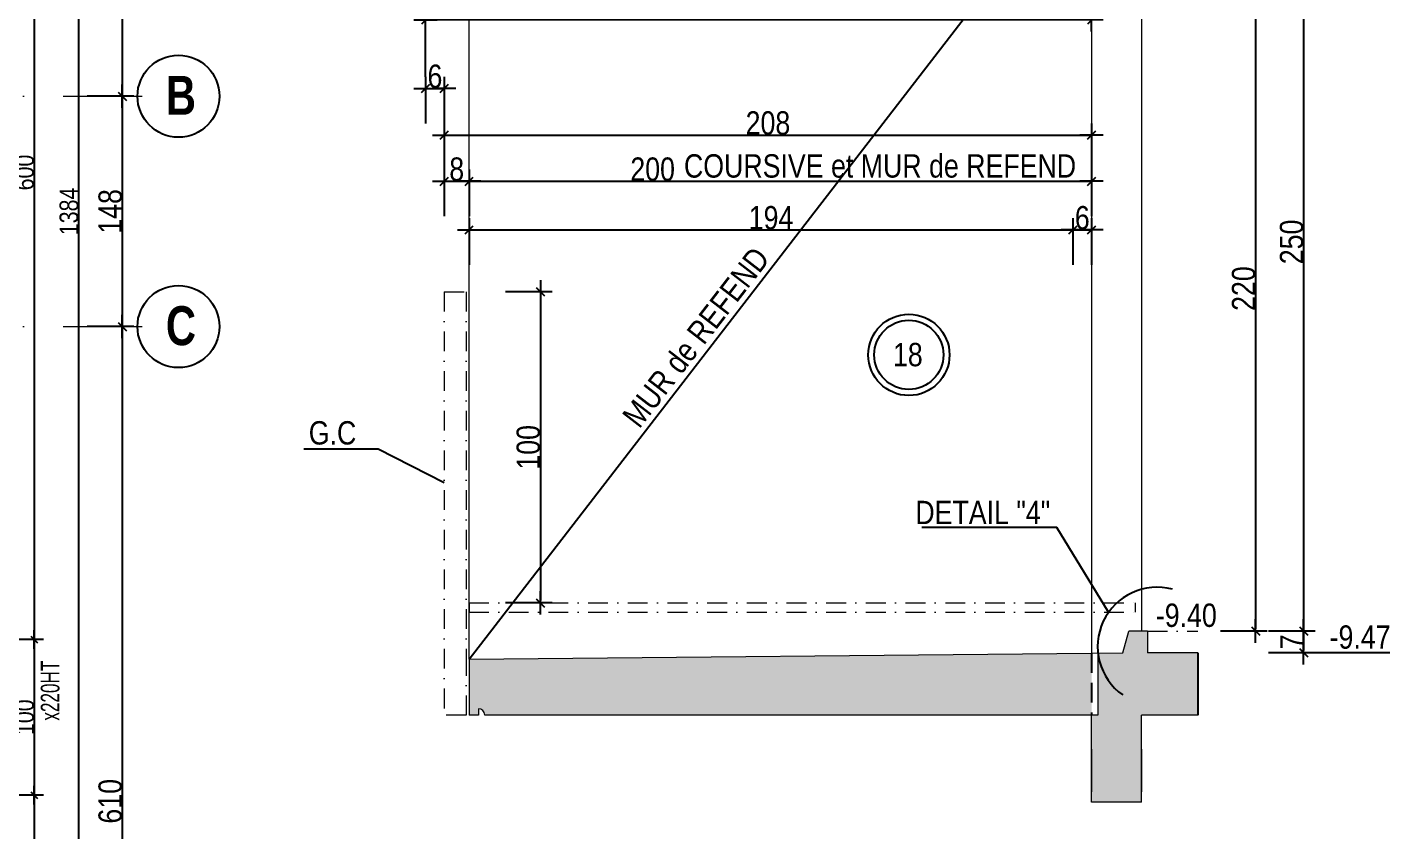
# Model space of a CAD drawing. Header units: millimetres. Extents: x 0 to 26881, y -27198 to -22998.
# Drawn here: x 23542 to 24418, y -24886 to -24370 of the extents above; entities that cross this region are included whole.
import ezdxf

# ---------------------------------------------------------------- set-up
doc = ezdxf.new("R2010")
doc.units = ezdxf.units.MM
doc.linetypes.add('CACHEX2', pattern=[19.05, 12.7, -6.35])
doc.linetypes.add('TIRETPTX2', pattern=[50.8, 25.4, -12.7, 0, -12.7])
for name, color, linetype in [('01_cote_gen', 4, 'Continuous'), ('01_linteaux', 2, 'Continuous'), ('01_murs_sup', 2, 'CACHEX2'), ('01_poch_BN', 9, 'Continuous'), ('01_poch_murs', 253, 'Continuous'), ('01_texte', 230, 'Continuous'), ('AA_COTES', 2, 'Continuous')]:
    doc.layers.add(name, color=color, linetype=linetype)
doc.layers.add('01_murs_coup', color=5, linetype='Continuous', lineweight=60)
doc.layers.add('01_tram_axes', color=2, linetype='TIRETPTX2', lineweight=9)
doc.styles.add('ARIAL NA', font='ARIALN.TTF')
doc.styles.add('impact', font='impact.ttf')
doc.styles.add('STYLE2', font='ARIALN.TTF')
doc.dimstyles.new('JB25', dxfattribs={"dimscale": 0.1, "dimtxt": 150, "dimasz": 15, "dimexe": 0.1, "dimexo": 0.1, "dimgap": 0.09, "dimtad": 1, "dimdec": 1, "dimlfac": 0.5, "dimdsep": 46, "dimtxsty": 'STYLE2', "dimblk1": 'BOND_G', "dimblk2": 'BOND_D', "dimsah": 1, "dimcen": 1.5, "dimdle": 0.01, "dimse1": 1, "dimse2": 1, "dimclrd": 4, "dimclre": 2, "dimclrt": 6, "dimazin": 2, "dimtfac": 2.333333, "dimtdec": 1, "dimtix": 1, "dimtmove": 2, "dimatfit": 3, "dimldrblk": 'BOND_G', "dimfxl": 1, "dimtolj": 1, "dimtzin": 0, "dimarcsym": 0})
doc.dimstyles.new('JB50', dxfattribs={"dimscale": 0.1, "dimtxt": 150, "dimasz": 15, "dimexe": 0.1, "dimexo": 0.1, "dimgap": 0.09, "dimtad": 1, "dimdec": 1, "dimdsep": 46, "dimtxsty": 'STYLE2', "dimblk1": 'BOND_G', "dimblk2": 'BOND_D', "dimsah": 1, "dimcen": 1.5, "dimdle": 0.01, "dimse1": 1, "dimse2": 1, "dimclrd": 4, "dimclre": 2, "dimclrt": 6, "dimazin": 2, "dimtfac": 2.333333, "dimtdec": 1, "dimtix": 1, "dimtmove": 2, "dimatfit": 3, "dimldrblk": 'BOND_G', "dimfxl": 1, "dimtolj": 1, "dimtzin": 0, "dimarcsym": 0})
doc.dimstyles.new('JB50res', dxfattribs={"dimscale": 0.1, "dimtxt": 120, "dimasz": 12, "dimexe": 0.1, "dimexo": 0.1, "dimgap": 0.09, "dimtad": 1, "dimdec": 1, "dimdsep": 46, "dimtxsty": 'STYLE2', "dimblk1": 'BOND_G', "dimblk2": 'BOND_D', "dimsah": 1, "dimcen": 1.5, "dimdle": 0.01, "dimse1": 1, "dimse2": 1, "dimclrd": 4, "dimclre": 2, "dimclrt": 6, "dimazin": 2, "dimtfac": 2.333333, "dimtdec": 1, "dimtix": 1, "dimtmove": 2, "dimatfit": 3, "dimldrblk": 'BOND_G', "dimfxl": 1, "dimtolj": 1, "dimtzin": 0, "dimarcsym": 0})

# ---------------------------------------------------------------- blocks, each defined once
blk = doc.blocks.new('BOND_G')
at = {"layer": 'AA_COTES', "color": 0}
for p, q in [((0, -5), (0, 15)), ((5, 0), (-5, 0)), ((1.77, 1.77), (-1.77, -1.77))]:
    blk.add_line(p, q, dxfattribs=at)
blk = doc.blocks.new('BOND_D')
at = {"layer": 'AA_COTES', "color": 0}
for p, q in [((5, 0), (-5, 0)), ((-1.77, -1.77), (1.77, 1.77)), ((0, 5), (0, -15))]:
    blk.add_line(p, q, dxfattribs=at)
blk = doc.blocks.new('*D2569')
at = {"layer": '01_cote_gen', "color": 4, "lineweight": -2, "ltscale": 0.1, "transparency": 16777216}
blk.add_line((23546.39, -24164.61), (23546.39, -24762.21), dxfattribs=at)
at = {"layer": 'Defpoints', "color": 0, "ltscale": 0.1, "transparency": 16777216}
for p in [(23433.67, -24163.41), (23433.67, -24763.41), (23546.39, -24763.41)]:
    blk.add_point(p, dxfattribs=at)
at = {"layer": '01_cote_gen', "color": 4, "lineweight": -2, "ltscale": 0.1, "transparency": 16777216, "xscale": 1.2, "yscale": 1.2, "zscale": 1.2}
for name, p, rotation in [('BOND_G', (23546.39, -24163.41), 90), ('BOND_D', (23546.39, -24763.41), 270)]:
    blk.add_blockref(name, p, dxfattribs=dict(at, rotation=rotation))
at = {"layer": '01_cote_gen', "color": 6, "ltscale": 0.1, "transparency": 16777216, "insert": (23540.25, -24463.41), "char_height": 12, "attachment_point": 5, "rotation": 90, "style": 'STYLE2'}
blk.add_mtext('\\A1;600', dxfattribs=at)
blk = doc.blocks.new('*D2570')
at = {"layer": '01_cote_gen', "color": 4, "lineweight": -2, "ltscale": 0.1, "transparency": 16777216}
blk.add_line((23546.39, -24764.61), (23546.39, -24862.21), dxfattribs=at)
at = {"layer": 'Defpoints', "color": 0, "ltscale": 0.1, "transparency": 16777216}
for p in [(23433.67, -24763.41), (23433.67, -24863.41), (23546.39, -24863.41)]:
    blk.add_point(p, dxfattribs=at)
at = {"layer": '01_cote_gen', "color": 4, "lineweight": -2, "ltscale": 0.1, "transparency": 16777216, "xscale": 1.2, "yscale": 1.2, "zscale": 1.2}
for name, p, rotation in [('BOND_G', (23546.39, -24763.41), 90), ('BOND_D', (23546.39, -24863.41), 270)]:
    blk.add_blockref(name, p, dxfattribs=dict(at, rotation=rotation))
at = {"layer": '01_cote_gen', "color": 6, "ltscale": 0.1, "transparency": 16777216, "insert": (23540.25, -24813.41), "char_height": 12, "attachment_point": 5, "rotation": 90, "style": 'STYLE2'}
blk.add_mtext('\\A1;100', dxfattribs=at)
blk = doc.blocks.new('*D2571')
at = {"layer": '01_cote_gen', "color": 4, "lineweight": -2, "ltscale": 0.1, "transparency": 16777216}
blk.add_line((23546.39, -24864.61), (23546.39, -25179.21), dxfattribs=at)
at = {"layer": 'Defpoints', "color": 0, "ltscale": 0.1, "transparency": 16777216}
for p in [(23528.39, -24863.41), (23433.67, -25180.41), (23546.39, -25180.41)]:
    blk.add_point(p, dxfattribs=at)
at = {"layer": '01_cote_gen', "color": 4, "lineweight": -2, "ltscale": 0.1, "transparency": 16777216, "xscale": 1.2, "yscale": 1.2, "zscale": 1.2}
for name, p, rotation in [('BOND_G', (23546.39, -24863.41), 90), ('BOND_D', (23546.39, -25180.41), 270)]:
    blk.add_blockref(name, p, dxfattribs=dict(at, rotation=rotation))
at = {"layer": '01_cote_gen', "color": 6, "ltscale": 0.1, "transparency": 16777216, "insert": (23540.25, -25021.91), "char_height": 12, "attachment_point": 5, "rotation": 90, "style": 'STYLE2'}
blk.add_mtext('\\A1;317', dxfattribs=at)
blk = doc.blocks.new('*D2572')
at = {"layer": '01_cote_gen', "color": 4, "lineweight": -2, "ltscale": 0.1, "transparency": 16777216}
blk.add_line((23574.89, -23797.61), (23574.89, -25179.21), dxfattribs=at)
at = {"layer": 'Defpoints', "color": 0, "ltscale": 0.1, "transparency": 16777216}
for p in [(23582.39, -23796.41), (23552.39, -25180.41), (23574.89, -25180.41)]:
    blk.add_point(p, dxfattribs=at)
at = {"layer": '01_cote_gen', "color": 4, "lineweight": -2, "ltscale": 0.1, "transparency": 16777216, "xscale": 1.2, "yscale": 1.2, "zscale": 1.2}
for name, p, rotation in [('BOND_G', (23574.89, -23796.41), 90), ('BOND_D', (23574.89, -25180.41), 270)]:
    blk.add_blockref(name, p, dxfattribs=dict(at, rotation=rotation))
at = {"layer": '01_cote_gen', "color": 6, "ltscale": 0.1, "transparency": 16777216, "insert": (23568.75, -24488.41), "char_height": 12, "attachment_point": 5, "rotation": 90, "style": 'STYLE2'}
blk.add_mtext('\\A1;1384', dxfattribs=at)
blk = doc.blocks.new('*D2710')
at = {"layer": '01_cote_gen', "color": 4, "lineweight": -2, "ltscale": 0.1, "transparency": 16777216}
blk.add_line((23602.95, -23805.91), (23602.95, -24412.91), dxfattribs=at)
at = {"layer": 'Defpoints', "color": 0, "ltscale": 0.1, "transparency": 16777216}
for p in [(23598.73, -23804.41), (23598.73, -24414.41), (23602.95, -24414.41)]:
    blk.add_point(p, dxfattribs=at)
at = {"layer": '01_cote_gen', "color": 4, "lineweight": -2, "ltscale": 0.1, "transparency": 16777216, "xscale": 1.5, "yscale": 1.5, "zscale": 1.5}
for name, p, rotation in [('BOND_G', (23602.95, -23804.41), 90), ('BOND_D', (23602.95, -24414.41), 270)]:
    blk.add_blockref(name, p, dxfattribs=dict(at, rotation=rotation))
at = {"layer": '01_cote_gen', "color": 6, "ltscale": 0.1, "transparency": 16777216, "insert": (23595.28, -24109.41), "char_height": 15, "attachment_point": 5, "rotation": 90, "style": 'STYLE2'}
blk.add_mtext('\\A1;610', dxfattribs=at)
blk = doc.blocks.new('*D2711')
at = {"layer": '01_cote_gen', "color": 4, "lineweight": -2, "ltscale": 0.1, "transparency": 16777216}
blk.add_line((23602.95, -24415.91), (23602.95, -24560.91), dxfattribs=at)
at = {"layer": 'Defpoints', "color": 0, "ltscale": 0.1, "transparency": 16777216}
for p in [(23600.82, -24414.41), (23602.95, -24562.41), (23602.95, -24562.41)]:
    blk.add_point(p, dxfattribs=at)
at = {"layer": '01_cote_gen', "color": 4, "lineweight": -2, "ltscale": 0.1, "transparency": 16777216, "xscale": 1.5, "yscale": 1.5, "zscale": 1.5}
for name, p, rotation in [('BOND_G', (23602.95, -24414.41), 90), ('BOND_D', (23602.95, -24562.41), 270)]:
    blk.add_blockref(name, p, dxfattribs=dict(at, rotation=rotation))
at = {"layer": '01_cote_gen', "color": 6, "ltscale": 0.1, "transparency": 16777216, "insert": (23595.28, -24488.41), "char_height": 15, "attachment_point": 5, "rotation": 90, "style": 'STYLE2'}
blk.add_mtext('\\A1;148', dxfattribs=at)
blk = doc.blocks.new('*D2712')
at = {"layer": '01_cote_gen', "color": 4, "lineweight": -2, "ltscale": 0.1, "transparency": 16777216}
blk.add_line((23602.95, -24563.91), (23602.95, -25170.91), dxfattribs=at)
at = {"layer": 'Defpoints', "color": 0, "ltscale": 0.1, "transparency": 16777216}
for p in [(23602.95, -24562.41), (23602.95, -25172.41), (23602.95, -25172.41)]:
    blk.add_point(p, dxfattribs=at)
at = {"layer": '01_cote_gen', "color": 4, "lineweight": -2, "ltscale": 0.1, "transparency": 16777216, "xscale": 1.5, "yscale": 1.5, "zscale": 1.5}
for name, p, rotation in [('BOND_G', (23602.95, -24562.41), 90), ('BOND_D', (23602.95, -25172.41), 270)]:
    blk.add_blockref(name, p, dxfattribs=dict(at, rotation=rotation))
at = {"layer": '01_cote_gen', "color": 6, "ltscale": 0.1, "transparency": 16777216, "insert": (23595.28, -24867.41), "char_height": 15, "attachment_point": 5, "rotation": 90, "style": 'STYLE2'}
blk.add_mtext('\\A1;610', dxfattribs=at)
blk = doc.blocks.new('*D3616')
at = {"layer": '01_cote_gen', "color": 4, "lineweight": -2, "ltscale": 2, "transparency": 16777216}
blk.add_line((23811.41, -24439.35), (24224.41, -24439.35), dxfattribs=at)
at = {"layer": 'Defpoints', "color": 0, "ltscale": 2, "transparency": 16777216}
for p in [(23809.91, -24440.24), (24225.91, -24439.35), (24225.91, -24440.24)]:
    blk.add_point(p, dxfattribs=at)
at = {"layer": '01_cote_gen', "color": 4, "lineweight": -2, "ltscale": 2, "transparency": 16777216, "xscale": 1.5, "yscale": 1.5, "zscale": 1.5, "rotation": 180}
blk.add_blockref('BOND_G', (23809.91, -24439.35), dxfattribs=at)
at = {"layer": '01_cote_gen', "color": 4, "lineweight": -2, "ltscale": 2, "transparency": 16777216, "xscale": 1.5, "yscale": 1.5, "zscale": 1.5}
blk.add_blockref('BOND_D', (24225.91, -24439.35), dxfattribs=at)
at = {"layer": '01_cote_gen', "color": 6, "lineweight": 0, "ltscale": 2, "transparency": 16777216, "insert": (24017.91, -24431.68), "char_height": 15, "attachment_point": 5, "style": 'STYLE2'}
blk.add_mtext('\\A1;208', dxfattribs=at)
blk = doc.blocks.new('*D3618')
at = {"layer": '01_cote_gen', "color": 4, "lineweight": -2, "ltscale": 2, "transparency": 16777216}
blk.add_line((23811.41, -24469.01), (23824.41, -24469.01), dxfattribs=at)
at = {"layer": 'Defpoints', "color": 0, "ltscale": 2, "transparency": 16777216}
for p in [(23809.91, -24461.85), (23825.91, -24461.85), (23825.91, -24469.01)]:
    blk.add_point(p, dxfattribs=at)
at = {"layer": '01_cote_gen', "color": 4, "lineweight": -2, "ltscale": 2, "transparency": 16777216, "xscale": 1.5, "yscale": 1.5, "zscale": 1.5, "rotation": 180}
blk.add_blockref('BOND_G', (23809.91, -24469.01), dxfattribs=at)
at = {"layer": '01_cote_gen', "color": 4, "lineweight": -2, "ltscale": 2, "transparency": 16777216, "xscale": 1.5, "yscale": 1.5, "zscale": 1.5}
blk.add_blockref('BOND_D', (23825.91, -24469.01), dxfattribs=at)
at = {"layer": '01_cote_gen', "color": 6, "lineweight": 0, "ltscale": 2, "transparency": 16777216, "insert": (23817.91, -24461.34), "char_height": 15, "attachment_point": 5, "style": 'STYLE2'}
blk.add_mtext('\\A1;8', dxfattribs=at)
blk = doc.blocks.new('*D3619')
at = {"layer": '01_cote_gen', "color": 4, "lineweight": -2, "ltscale": 2, "transparency": 16777216}
blk.add_line((23827.41, -24469.01), (24224.41, -24469.01), dxfattribs=at)
at = {"layer": 'Defpoints', "color": 0, "ltscale": 2, "transparency": 16777216}
for p in [(24225.91, -24469.01), (23825.91, -24476.51), (24225.91, -24516.57)]:
    blk.add_point(p, dxfattribs=at)
at = {"layer": '01_cote_gen', "color": 4, "lineweight": -2, "ltscale": 2, "transparency": 16777216, "xscale": 1.5, "yscale": 1.5, "zscale": 1.5, "rotation": 180}
blk.add_blockref('BOND_G', (23825.91, -24469.01), dxfattribs=at)
at = {"layer": '01_cote_gen', "color": 4, "lineweight": -2, "ltscale": 2, "transparency": 16777216, "xscale": 1.5, "yscale": 1.5, "zscale": 1.5}
blk.add_blockref('BOND_D', (24225.91, -24469.01), dxfattribs=at)
at = {"layer": '01_cote_gen', "color": 6, "lineweight": 0, "ltscale": 2, "transparency": 16777216, "insert": (23943.81, -24461.34), "char_height": 15, "attachment_point": 5, "style": 'STYLE2'}
blk.add_mtext('\\A1;200', dxfattribs=at)
blk = doc.blocks.new('*D3620')
at = {"layer": '01_cote_gen', "color": 4, "lineweight": -2, "ltscale": 2, "transparency": 16777216}
blk.add_line((24215.41, -24500.22), (24224.41, -24500.22), dxfattribs=at)
at = {"layer": 'Defpoints', "color": 0, "ltscale": 2, "transparency": 16777216}
for p in [(24225.91, -24500.22), (24213.91, -24522.72), (24225.91, -24541.98)]:
    blk.add_point(p, dxfattribs=at)
at = {"layer": '01_cote_gen', "color": 4, "lineweight": -2, "ltscale": 2, "transparency": 16777216, "xscale": 1.5, "yscale": 1.5, "zscale": 1.5, "rotation": 180}
blk.add_blockref('BOND_G', (24213.91, -24500.22), dxfattribs=at)
at = {"layer": '01_cote_gen', "color": 4, "lineweight": -2, "ltscale": 2, "transparency": 16777216, "xscale": 1.5, "yscale": 1.5, "zscale": 1.5}
blk.add_blockref('BOND_D', (24225.91, -24500.22), dxfattribs=at)
at = {"layer": '01_cote_gen', "color": 6, "lineweight": 0, "ltscale": 2, "transparency": 16777216, "insert": (24219.91, -24492.55), "char_height": 15, "attachment_point": 5, "style": 'STYLE2'}
blk.add_mtext('\\A1;6', dxfattribs=at)
blk = doc.blocks.new('*D3623')
at = {"layer": '01_cote_gen', "color": 4, "lineweight": -2, "ltscale": 2, "transparency": 16777216}
blk.add_line((24224.41, -24365.41), (23799.41, -24365.41), dxfattribs=at)
at = {"layer": 'Defpoints', "color": 0, "ltscale": 2, "transparency": 16777216}
for p in [(23797.91, -24312.06), (24225.91, -24358.13), (23797.91, -24365.41)]:
    blk.add_point(p, dxfattribs=at)
at = {"layer": '01_cote_gen', "color": 4, "lineweight": -2, "ltscale": 2, "transparency": 16777216, "xscale": 1.5, "yscale": 1.5, "zscale": 1.5, "rotation": 180}
blk.add_blockref('BOND_D', (23797.91, -24365.41), dxfattribs=at)
at = {"layer": '01_cote_gen', "color": 4, "lineweight": -2, "ltscale": 2, "transparency": 16777216, "xscale": 1.5, "yscale": 1.5, "zscale": 1.5}
blk.add_blockref('BOND_G', (24225.91, -24365.41), dxfattribs=at)
at = {"layer": '01_cote_gen', "color": 6, "lineweight": 0, "ltscale": 2, "transparency": 16777216, "insert": (24011.91, -24357.87), "char_height": 15, "attachment_point": 5, "style": 'STYLE2'}
blk.add_mtext('\\A1;214', dxfattribs=at)
blk = doc.blocks.new('*D3624')
at = {"layer": '01_cote_gen', "color": 4, "lineweight": -2, "ltscale": 2, "transparency": 16777216}
blk.add_line((23871.66, -24541.5), (23871.66, -24738.5), dxfattribs=at)
at = {"layer": 'Defpoints', "color": 0, "ltscale": 2, "transparency": 16777216}
for p in [(23823.91, -24540), (23871.66, -24740), (23881.02, -24740)]:
    blk.add_point(p, dxfattribs=at)
at = {"layer": '01_cote_gen', "color": 4, "lineweight": -2, "ltscale": 2, "transparency": 16777216, "xscale": 1.5, "yscale": 1.5, "zscale": 1.5}
for name, p, rotation in [('BOND_G', (23871.66, -24540), 90), ('BOND_D', (23871.66, -24740), 270)]:
    blk.add_blockref(name, p, dxfattribs=dict(at, rotation=rotation))
at = {"layer": '01_cote_gen', "color": 6, "lineweight": 0, "ltscale": 2, "transparency": 16777216, "insert": (23863.99, -24640), "char_height": 15, "attachment_point": 5, "rotation": 90, "style": 'STYLE2'}
blk.add_mtext('\\A1;100', dxfattribs=at)
blk = doc.blocks.new('*D3617')
at = {"layer": '01_cote_gen', "color": 4, "lineweight": -2, "ltscale": 2, "transparency": 16777216}
blk.add_line((23799.41, -24409.35), (23808.41, -24409.35), dxfattribs=at)
at = {"layer": 'Defpoints', "color": 0, "ltscale": 2, "transparency": 16777216}
for p in [(23797.91, -24372.85), (23809.91, -24409.35), (23809.91, -24452.43)]:
    blk.add_point(p, dxfattribs=at)
at = {"layer": '01_cote_gen', "color": 4, "lineweight": -2, "ltscale": 2, "transparency": 16777216, "xscale": 1.5, "yscale": 1.5, "zscale": 1.5, "rotation": 180}
blk.add_blockref('BOND_G', (23797.91, -24409.35), dxfattribs=at)
at = {"layer": '01_cote_gen', "color": 4, "lineweight": -2, "ltscale": 2, "transparency": 16777216, "xscale": 1.5, "yscale": 1.5, "zscale": 1.5}
blk.add_blockref('BOND_D', (23809.91, -24409.35), dxfattribs=at)
at = {"layer": '01_cote_gen', "color": 6, "lineweight": 0, "ltscale": 2, "transparency": 16777216, "insert": (23803.91, -24401.68), "char_height": 15, "attachment_point": 5, "style": 'STYLE2'}
blk.add_mtext('\\A1;6', dxfattribs=at)
blk = doc.blocks.new('*D3628')
at = {"layer": '01_cote_gen', "color": 4, "lineweight": -2, "ltscale": 0.1, "transparency": 16777216}
blk.add_line((24331.31, -24319.5), (24331.31, -24756.5), dxfattribs=at)
at = {"layer": 'Defpoints', "color": 0, "ltscale": 0.1, "transparency": 16777216}
for p in [(24308.81, -24318), (24288.17, -24758), (24331.31, -24758)]:
    blk.add_point(p, dxfattribs=at)
at = {"layer": '01_cote_gen', "color": 4, "lineweight": -2, "ltscale": 0.1, "transparency": 16777216, "xscale": 1.5, "yscale": 1.5, "zscale": 1.5}
for name, p, rotation in [('BOND_G', (24331.31, -24318), 90), ('BOND_D', (24331.31, -24758), 270)]:
    blk.add_blockref(name, p, dxfattribs=dict(at, rotation=rotation))
at = {"layer": '01_cote_gen', "color": 6, "ltscale": 0.1, "transparency": 16777216, "insert": (24323.65, -24538), "char_height": 15, "attachment_point": 5, "rotation": 90, "style": 'STYLE2'}
blk.add_mtext('\\A1;220', dxfattribs=at)
blk = doc.blocks.new('*D3629')
at = {"layer": '01_cote_gen', "color": 4, "lineweight": -2, "ltscale": 0.1, "transparency": 16777216}
blk.add_line((24362.16, -24259.5), (24362.16, -24756.5), dxfattribs=at)
at = {"layer": 'Defpoints', "color": 0, "ltscale": 0.1, "transparency": 16777216}
for p in [(24354.66, -24258), (24308.81, -24758), (24362.16, -24758)]:
    blk.add_point(p, dxfattribs=at)
at = {"layer": '01_cote_gen', "color": 4, "lineweight": -2, "ltscale": 0.1, "transparency": 16777216, "xscale": 1.5, "yscale": 1.5, "zscale": 1.5}
for name, p, rotation in [('BOND_G', (24362.16, -24258), 90), ('BOND_D', (24362.16, -24758), 270)]:
    blk.add_blockref(name, p, dxfattribs=dict(at, rotation=rotation))
at = {"layer": '01_cote_gen', "color": 6, "ltscale": 0.1, "transparency": 16777216, "insert": (24354.49, -24508), "char_height": 15, "attachment_point": 5, "rotation": 90, "style": 'STYLE2'}
blk.add_mtext('\\A1;250', dxfattribs=at)
blk = doc.blocks.new('*D3630')
at = {"layer": '01_cote_gen', "color": 4, "lineweight": -2, "ltscale": 0.1, "transparency": 16777216}
blk.add_line((24362.16, -24759.5), (24362.16, -24770.5), dxfattribs=at)
at = {"layer": 'Defpoints', "color": 0, "ltscale": 0.1, "transparency": 16777216}
for p in [(24308.81, -24758), (24308.81, -24772), (24362.16, -24772)]:
    blk.add_point(p, dxfattribs=at)
at = {"layer": '01_cote_gen', "color": 4, "lineweight": -2, "ltscale": 0.1, "transparency": 16777216, "xscale": 1.5, "yscale": 1.5, "zscale": 1.5}
for name, p, rotation in [('BOND_G', (24362.16, -24758), 90), ('BOND_D', (24362.16, -24772), 270)]:
    blk.add_blockref(name, p, dxfattribs=dict(at, rotation=rotation))
at = {"layer": '01_cote_gen', "color": 6, "ltscale": 0.1, "transparency": 16777216, "insert": (24354.65, -24765), "char_height": 15, "attachment_point": 5, "rotation": 90, "style": 'STYLE2'}
blk.add_mtext('\\A1;7', dxfattribs=at)
blk = doc.blocks.new('*D3683')
at = {"layer": '01_cote_gen', "color": 4, "lineweight": -2, "ltscale": 0.1, "transparency": 16777216}
blk.add_line((23827.41, -24500.22), (24212.41, -24500.22), dxfattribs=at)
at = {"layer": 'Defpoints', "color": 0, "ltscale": 0.1, "transparency": 16777216}
for p in [(24213.91, -24500.22), (23825.91, -24512.13), (24213.91, -24512.13)]:
    blk.add_point(p, dxfattribs=at)
at = {"layer": '01_cote_gen', "color": 4, "lineweight": -2, "ltscale": 0.1, "transparency": 16777216, "xscale": 1.5, "yscale": 1.5, "zscale": 1.5, "rotation": 180}
blk.add_blockref('BOND_G', (23825.91, -24500.22), dxfattribs=at)
at = {"layer": '01_cote_gen', "color": 4, "lineweight": -2, "ltscale": 0.1, "transparency": 16777216, "xscale": 1.5, "yscale": 1.5, "zscale": 1.5}
blk.add_blockref('BOND_D', (24213.91, -24500.22), dxfattribs=at)
at = {"layer": '01_cote_gen', "color": 6, "ltscale": 0.1, "transparency": 16777216, "insert": (24019.91, -24492.55), "char_height": 15, "attachment_point": 5, "style": 'STYLE2'}
blk.add_mtext('\\A1;194', dxfattribs=at)

msp = doc.modelspace()

# ---------------------------------------------------------------- hatches: boundary and pattern name
at = {"layer": '01_poch_BN', "ltscale": 0.1}
h = msp.add_hatch(color=256, dxfattribs=at)
h.dxf.hatch_style = 1
h.paths.add_polyline_path([(24294.24, -24772), (24261.91, -24772), (24261.91, -24758), (24249.91, -24758), (24245.91, -24772), (24229.91, -24772.15), (24229.91, -24812), (24225.91, -24812), (24225.91, -24868), (24257.91, -24868), (24257.91, -24812), (24294.24, -24812)])
at = {"layer": '01_poch_murs', "ltscale": 0.1}
h = msp.add_hatch(dxfattribs=at)
h.set_pattern_fill('DOTS', color=256, scale=3)
h.paths.add_polyline_path([(24229.91, -24218.23), (23825.91, -24221.56), (23825.91, -24258), (23831.91, -24258), (23831.91, -24254, -0.414214), (23835.91, -24258), (24229.91, -24258)])
h.paths.add_polyline_path([(24225.91, -24772.29), (23825.91, -24776), (23825.91, -24812), (23831.91, -24812), (23831.91, -24808, -0.414214), (23835.91, -24812), (24225.91, -24812)])

# ---------------------------------------------------------------- linework, layer by layer
at = {"layer": '01_linteaux', "lineweight": 0}
for p, q in [((23825.91, -24776), (23825.91, -24258)), ((24225.91, -24318), (24225.91, -24772.18)), ((24257.91, -24318), (24257.91, -24758)), ((24225.91, -24834), (24225.91, -24861.29)), ((24257.91, -24834), (24257.91, -24861.29))]:
    msp.add_line(p, q, dxfattribs=at)
at = {"layer": '01_murs_coup', "linetype": 'Continuous', "lineweight": 0}
for p, q in [((24245.91, -24772), (24249.91, -24758)), ((24261.91, -24758), (24249.91, -24758)), ((24261.91, -24758), (24261.91, -24772)), ((23825.91, -24776), (24225.91, -24772.29)), ((23825.91, -24776), (23825.91, -24812)), ((24225.91, -24772.18), (24245.91, -24772)), ((24229.91, -24772.18), (24229.91, -24812)), ((24294.24, -24772), (24261.91, -24772)), ((23831.91, -24812), (23825.91, -24812)), ((23831.91, -24808), (23831.91, -24812)), ((24229.91, -24812), (23835.91, -24812)), ((24225.91, -24868), (24225.91, -24812)), ((24294.24, -24812), (24257.91, -24812)), ((24257.91, -24868), (24257.91, -24812)), ((24257.91, -24868), (24225.91, -24868))]:
    msp.add_line(p, q, dxfattribs=at)
msp.add_arc((23831.91, -24812), 4, 0, 90, dxfattribs=at)
at = {"layer": '01_murs_sup'}
msp.add_line((24225.91, -24772.18), (24225.91, -24812), dxfattribs=at)
at = {"layer": '01_poch_BN', "ltscale": 0.1}
msp.add_line((24294.24, -24772), (24294.24, -24812), dxfattribs=at)
at = {"layer": '01_texte'}
for p, q in [((23825.91, -24776), (24225.91, -24258)), ((23797.91, -24401.85), (23797.91, -24372.85)), ((23719.63, -24640.86), (23767.39, -24640.86)), ((23767.39, -24640.86), (23809.91, -24662.54)), ((24203.61, -24691.51), (24116.89, -24691.51)), ((24236.8, -24745.99), (24203.61, -24691.51)), ((24417.5, -24772), (24369.66, -24772))]:
    msp.add_line(p, q, dxfattribs=at)
for centre, radius in [((23639.1, -24414.41), 26.34), ((23639.1, -24562.41), 26.34), ((24108.46, -24580.57), 26.12), ((24108.46, -24580.57), 22.24)]:
    msp.add_circle(centre, radius, dxfattribs=at)
msp.add_arc((24267.91, -24768), 38.11, 74.78607, 234.73687, dxfattribs=at)
at = {"layer": '01_tram_axes', "color": 253, "ltscale": 2}
for p, q in [((18988.49, -24414.41), (23635.77, -24414.41)), ((18988.49, -24562.41), (23635.77, -24562.41))]:
    msp.add_line(p, q, dxfattribs=at)
at = {"layer": '01_tram_axes', "ltscale": 0.5}
for p, q in [((23809.91, -24540), (23809.91, -24812)), ((23809.91, -24540), (23823.91, -24540)), ((23823.91, -24540), (23823.91, -24774)), ((23825.91, -24740), (23825.91, -24746)), ((23825.91, -24740), (24253.91, -24740)), ((24253.91, -24740), (24253.91, -24746)), ((23825.91, -24746), (24253.91, -24746)), ((24261.91, -24758), (24294.24, -24758)), ((23823.91, -24774), (23823.91, -24812)), ((23823.91, -24812), (23809.91, -24812))]:
    msp.add_line(p, q, dxfattribs=at)

# ---------------------------------------------------------------- texts
at = {"layer": '01_texte'}
for s, height, rotation, style, p in [('B', 25, 0, 'impact', (23630.99, -24426.33)), (' MUR de REFEND', 15, 52.32465, 'STYLE2', (23932.33, -24632.34)), ('C', 25, 0, 'impact', (23630.99, -24574.33))]:
    msp.add_text(s, height=height, rotation=rotation, dxfattribs=dict(at, style=style)).set_placement(p)
for s, style, p in [('COURSIVE et MUR de REFEND', 'STYLE2', (23963.94, -24466.68)), ('18', 'STYLE2', (24098.26, -24587.89)), ('G.C', 'STYLE2', (23722.81, -24638.18)), ('DETAIL "4"', 'ARIAL NA', (24112.63, -24689.35)), ('-9.40', 'ARIAL NA', (24267.19, -24755.38)), ('-9.47', 'ARIAL NA', (24378.87, -24769.38))]:
    msp.add_text(s, height=15, dxfattribs=dict(at, style=style)).set_placement(p)
at = {"layer": '01_texte', "style": 'ARIAL NA', "width": 0.8}
msp.add_text('x220HT', height=12, rotation=90, dxfattribs=at).set_placement((23562.6, -24815.59))

# ---------------------------------------------------------------- dimensions: what is measured, and where the dimension line sits
at = {"layer": '01_cote_gen', "ltscale": 0.1}
for base, p1, p2, dimstyle, picture, middle in [((23574.89, -25180.41), (23582.39, -23796.41), (23552.39, -25180.41), 'JB50res', '*D2572', (23568.75, -24488.41)), ((23602.95, -24414.41), (23598.73, -23804.41), (23598.73, -24414.41), 'JB50', '*D2710', (23595.28, -24109.41)), ((23546.39, -24763.41), (23433.67, -24163.41), (23433.67, -24763.41), 'JB50res', '*D2569', (23540.25, -24463.41)), ((24362.16, -24758), (24354.66, -24258), (24308.81, -24758), 'JB25', '*D3629', (24354.49, -24508)), ((24331.31, -24758), (24308.81, -24318), (24288.17, -24758), 'JB25', '*D3628', (24323.65, -24538)), ((23602.95, -24562.41), (23600.82, -24414.41), (23602.95, -24562.41), 'JB50', '*D2711', (23595.28, -24488.41)), ((23602.95, -25172.41), (23602.95, -24562.41), (23602.95, -25172.41), 'JB50', '*D2712', (23595.28, -24867.41)), ((24362.16, -24772), (24308.81, -24758), (24308.81, -24772), 'JB25', '*D3630', (24354.65, -24765)), ((23546.39, -24863.41), (23433.67, -24763.41), (23433.67, -24863.41), 'JB50res', '*D2570', (23540.25, -24813.41)), ((23546.39, -25180.41), (23528.39, -24863.41), (23433.67, -25180.41), 'JB50res', '*D2571', (23540.25, -25021.91))]:
    dim = msp.add_linear_dim(base=base, p1=p1, p2=p2, angle=90, dimstyle=dimstyle, dxfattribs=at)
    dim.commit()
    dim.dimension.update_dxf_attribs({"geometry": picture, "text_midpoint": middle})
at = {"layer": '01_cote_gen', "lineweight": 0, "ltscale": 2}
for base, p1, p2, picture, middle in [((23797.91, -24365.41), (24225.91, -24358.13), (23797.91, -24312.06), '*D3623', (24011.91, -24357.87)), ((23809.91, -24409.35), (23797.91, -24372.85), (23809.91, -24452.43), '*D3617', (23803.91, -24401.68)), ((24225.91, -24439.35), (23809.91, -24440.24), (24225.91, -24440.24), '*D3616', (24017.91, -24431.68)), ((23825.91, -24469.01), (23809.91, -24461.85), (23825.91, -24461.85), '*D3618', (23817.91, -24461.34)), ((24225.91, -24500.22), (24213.91, -24522.72), (24225.91, -24541.98), '*D3620', (24219.91, -24492.55))]:
    dim = msp.add_linear_dim(base=base, p1=p1, p2=p2, dimstyle='JB25', dxfattribs=at)
    dim.commit()
    dim.dimension.update_dxf_attribs({"geometry": picture, "text_midpoint": middle})
dim = msp.add_linear_dim(base=(24225.91, -24469.01), p1=(23825.91, -24476.51), p2=(24225.91, -24516.57), dimstyle='JB25', dxfattribs=at)
dim.commit()
dim.dimension.update_dxf_attribs({"geometry": '*D3619', "text_midpoint": (23943.81, -24461.34), "dimtype": 160})
at = {"layer": '01_cote_gen', "ltscale": 0.1}
dim = msp.add_linear_dim(base=(24213.91, -24500.22), p1=(23825.91, -24512.13), p2=(24213.91, -24512.13), dimstyle='JB25', dxfattribs=at)
dim.commit()
dim.dimension.update_dxf_attribs({"geometry": '*D3683', "text_midpoint": (24019.91, -24492.55)})
at = {"layer": '01_cote_gen', "lineweight": 0, "ltscale": 2}
dim = msp.add_linear_dim(base=(23871.66, -24740), p1=(23823.91, -24540), p2=(23881.02, -24740), angle=90, dimstyle='JB25', dxfattribs=at)
dim.commit()
dim.dimension.update_dxf_attribs({"geometry": '*D3624', "text_midpoint": (23863.99, -24640)})

doc.saveas('drawing.dxf')
